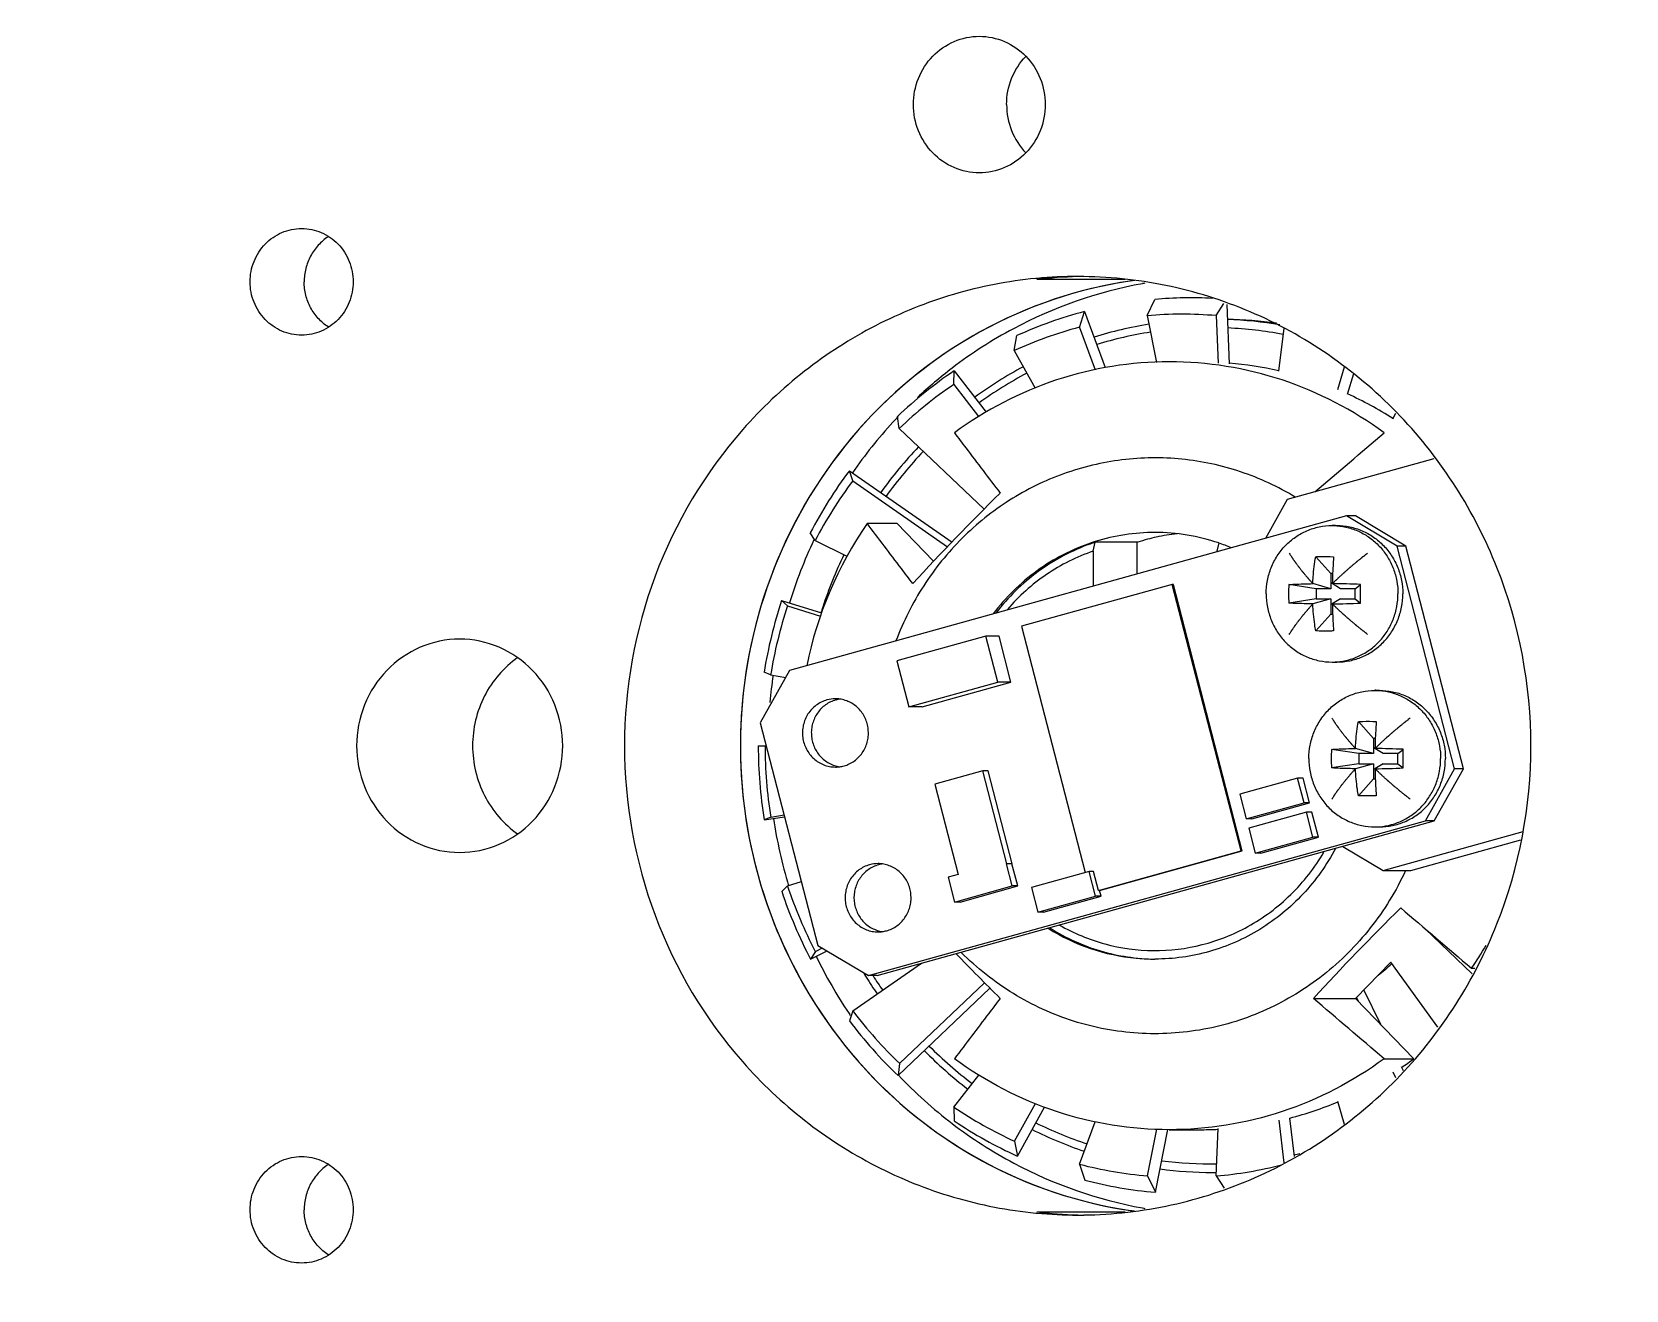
# Model space of a CAD drawing. Header units: millimetres. Extents: x 0 to 841, y 0 to 594.
# Drawn here: x 54.14 to 72.83, y 225.68 to 240.42 of the extents above; entities that cross this region are included whole.
import ezdxf

# ---------------------------------------------------------------- set-up
doc = ezdxf.new("R2010")
doc.units = ezdxf.units.MM
doc.header["$LTSCALE"] = 46.255
doc.layers.get('0').update_dxf_attribs({"linetype": 'CONTINUOUS'})
doc.layers.add('AXIS', color=7, linetype='CONTINUOUS')
doc.layers.add('COSMETIC', color=7, linetype='CONTINUOUS')

msp = doc.modelspace()

# ---------------------------------------------------------------- linework, layer by layer
at = {"color": 7, "linetype": 'CONTINUOUS'}
for p, q in [((66.955, 237.519), (65.921, 237.519)), ((67.213, 237.096), (67.304, 237.287)), ((68.022, 237.096), (68.114, 237.24)), ((68.146, 237.228), (68.175, 236.532)), ((66.419, 236.958), (66.48, 237.144)), ((66.48, 237.144), (66.723, 236.487)), ((67.213, 237.096), (67.323, 236.548)), ((68.022, 237.096), (68.045, 236.541)), ((65.654, 236.686), (65.686, 236.862)), ((66.419, 236.958), (66.603, 236.46)), ((68.815, 236.948), (68.754, 236.444)), ((65.654, 236.686), (65.899, 236.246)), ((64.946, 236.289), (64.951, 236.45)), ((64.951, 236.45), (65.327, 235.966)), ((69.524, 236.493), (69.447, 236.226)), ((69.631, 236.415), (69.56, 236.172)), ((64.946, 236.289), (65.238, 235.913)), ((64.308, 235.775), (64.289, 235.915)), ((70.124, 235.951), (70.091, 235.884)), ((64.308, 235.775), (65.305, 234.829)), ((70.575, 235.417), (68.855, 234.94)), ((63.723, 235.279), (64.926, 234.443)), ((63.763, 235.161), (63.723, 235.279)), ((63.763, 235.161), (64.874, 234.388)), ((68.855, 234.94), (68.601, 234.484)), ((69.552, 234.748), (63.021, 232.936)), ((69.655, 234.748), (69.552, 234.748)), ((70.143, 234.394), (69.552, 234.748)), ((70.247, 234.394), (69.655, 234.748)), ((63.321, 234.46), (63.264, 234.551)), ((63.93, 234.662), (64.28, 234.662)), ((64.28, 234.662), (64.71, 234.217)), ((69.381, 234.636), (69.438, 234.636)), ((63.321, 234.46), (63.695, 234.276)), ((66.581, 234.335), (66.606, 234.44)), ((67.104, 234.44), (66.606, 234.44)), ((67.098, 234.067), (67.098, 234.44)), ((68.053, 234.432), (68.029, 234.335)), ((70.247, 234.394), (70.143, 234.394)), ((70.818, 231.786), (70.143, 234.394)), ((70.922, 231.786), (70.247, 234.394)), ((66.581, 234.335), (66.581, 233.924)), ((68.029, 234.335), (68.029, 234.326)), ((69.367, 234.074), (69.19, 234.271)), ((69.388, 234.074), (69.367, 234.074)), ((69.367, 234.074), (69.367, 233.896)), ((67.508, 233.945), (65.741, 233.455)), ((67.521, 233.945), (67.508, 233.945)), ((68.316, 230.823), (67.508, 233.945)), ((68.329, 230.823), (67.521, 233.945)), ((69.195, 233.896), (68.875, 233.945)), ((69.367, 233.896), (69.155, 233.955)), ((69.367, 233.896), (69.195, 233.896)), ((69.195, 233.896), (69.195, 233.777)), ((69.482, 233.896), (69.384, 233.955)), ((69.654, 233.896), (69.482, 233.896)), ((69.654, 233.896), (69.716, 233.945)), ((69.654, 233.777), (69.654, 233.896)), ((62.929, 233.759), (63.395, 233.612)), ((62.998, 233.697), (62.929, 233.759)), ((62.998, 233.697), (63.384, 233.575)), ((69.195, 233.777), (68.875, 233.727)), ((69.367, 233.777), (69.155, 233.718)), ((69.195, 233.777), (69.367, 233.777)), ((69.367, 233.777), (69.367, 233.599)), ((69.482, 233.777), (69.384, 233.718)), ((69.482, 233.777), (69.654, 233.777)), ((69.654, 233.777), (69.716, 233.727)), ((65.741, 233.455), (66.487, 230.569)), ((69.367, 233.599), (69.19, 233.401)), ((69.367, 233.599), (69.388, 233.599)), ((65.322, 233.34), (64.28, 233.051)), ((65.478, 233.34), (65.322, 233.34)), ((65.462, 232.8), (65.322, 233.34)), ((65.617, 232.8), (65.478, 233.34)), ((64.28, 233.051), (64.419, 232.511)), ((63.021, 232.936), (62.679, 232.324)), ((62.8, 232.885), (62.723, 232.916)), ((62.8, 232.885), (62.977, 232.857)), ((69.381, 233.036), (69.438, 233.036)), ((64.419, 232.511), (65.462, 232.8)), ((64.575, 232.511), (65.617, 232.8)), ((65.617, 232.8), (65.462, 232.8)), ((69.881, 232.704), (69.938, 232.704)), ((64.575, 232.511), (64.419, 232.511)), ((62.679, 232.324), (63.354, 229.716)), ((69.867, 232.142), (69.69, 232.34)), ((69.888, 232.142), (69.867, 232.142)), ((69.867, 232.142), (69.867, 231.964)), ((62.655, 232.054), (62.749, 232.054)), ((69.695, 231.964), (69.375, 232.013)), ((69.867, 231.964), (69.655, 232.023)), ((69.867, 231.964), (69.695, 231.964)), ((69.695, 231.964), (69.695, 231.845)), ((69.982, 231.964), (69.884, 232.023)), ((70.154, 231.964), (69.982, 231.964)), ((70.154, 231.964), (70.216, 232.013)), ((70.154, 231.845), (70.154, 231.964)), ((65.286, 231.762), (64.726, 231.607)), ((65.351, 231.762), (65.286, 231.762)), ((65.568, 230.673), (65.286, 231.762)), ((65.632, 230.673), (65.351, 231.762)), ((69.695, 231.845), (69.375, 231.796)), ((69.867, 231.845), (69.655, 231.786)), ((69.695, 231.845), (69.867, 231.845)), ((69.867, 231.845), (69.867, 231.667)), ((69.982, 231.845), (69.884, 231.786)), ((69.982, 231.845), (70.154, 231.845)), ((70.154, 231.845), (70.216, 231.796)), ((70.477, 231.174), (70.818, 231.786)), ((70.58, 231.174), (70.922, 231.786)), ((70.922, 231.786), (70.818, 231.786)), ((64.726, 231.607), (65, 230.548)), ((68.978, 231.676), (68.301, 231.488)), ((69.042, 231.676), (68.978, 231.676)), ((69.053, 231.385), (68.978, 231.676)), ((69.118, 231.385), (69.042, 231.676)), ((69.867, 231.667), (69.69, 231.469)), ((69.867, 231.667), (69.888, 231.667)), ((68.301, 231.488), (68.376, 231.198)), ((68.376, 231.198), (69.053, 231.385)), ((68.441, 231.198), (69.118, 231.385)), ((69.118, 231.385), (69.053, 231.385)), ((62.724, 231.188), (62.964, 231.224)), ((62.801, 231.219), (62.724, 231.188)), ((62.801, 231.219), (62.959, 231.244)), ((68.441, 231.198), (68.376, 231.198)), ((69.081, 231.276), (68.405, 231.088)), ((69.146, 231.276), (69.081, 231.276)), ((69.157, 230.985), (69.081, 231.276)), ((69.221, 230.985), (69.146, 231.276)), ((63.946, 229.362), (70.477, 231.174)), ((64.049, 229.362), (70.58, 231.174)), ((68.405, 231.088), (68.48, 230.797)), ((69.881, 231.104), (69.938, 231.104)), ((69.98, 230.593), (71.622, 231.049)), ((70.58, 231.174), (70.477, 231.174)), ((66.644, 230.36), (68.316, 230.823)), ((66.657, 230.36), (68.329, 230.823)), ((68.329, 230.823), (68.316, 230.823)), ((68.48, 230.797), (69.157, 230.985)), ((68.545, 230.797), (69.221, 230.985)), ((69.221, 230.985), (69.157, 230.985)), ((69.507, 230.876), (69.98, 230.593)), ((70.304, 230.593), (71.596, 230.952)), ((65.564, 230.672), (65.568, 230.673)), ((65.629, 230.672), (65.564, 230.672)), ((65.632, 230.412), (65.564, 230.672)), ((65.632, 230.673), (65.568, 230.673)), ((65.629, 230.672), (65.632, 230.673)), ((65.696, 230.412), (65.629, 230.672)), ((68.545, 230.797), (68.48, 230.797)), ((62.998, 230.412), (63.161, 230.463)), ((65, 230.548), (64.88, 230.515)), ((64.88, 230.515), (64.955, 230.224)), ((66.534, 230.583), (65.858, 230.395)), ((66.586, 230.583), (66.534, 230.583)), ((66.61, 230.292), (66.534, 230.583)), ((66.644, 230.36), (66.586, 230.583)), ((69.98, 230.593), (70.304, 230.593)), ((62.998, 230.412), (62.93, 230.349)), ((64.955, 230.224), (65.632, 230.412)), ((65.02, 230.224), (65.696, 230.412)), ((65.696, 230.412), (65.632, 230.412)), ((65.858, 230.395), (65.933, 230.104)), ((65.933, 230.104), (66.61, 230.292)), ((65.998, 230.104), (66.674, 230.292)), ((66.674, 230.292), (66.61, 230.292)), ((66.657, 230.36), (66.644, 230.36)), ((66.674, 230.292), (66.657, 230.36)), ((65.02, 230.224), (64.955, 230.224)), ((65.998, 230.104), (65.933, 230.104)), ((71.024, 229.384), (70.474, 229.909)), ((63.324, 229.645), (63.406, 229.685)), ((63.354, 229.716), (63.946, 229.362)), ((63.267, 229.553), (63.464, 229.65)), ((63.324, 229.645), (63.267, 229.553)), ((63.764, 228.947), (64.567, 229.506)), ((70.069, 229.52), (69.658, 229.094)), ((70.623, 228.757), (70.069, 229.52)), ((64.049, 229.362), (63.946, 229.362)), ((71.016, 229.448), (71.055, 229.448)), ((64.294, 228.19), (65.371, 229.214)), ((64.312, 228.331), (65.308, 229.277)), ((69.952, 228.79), (69.755, 229.194)), ((63.764, 228.947), (63.725, 228.83)), ((69.162, 229.094), (69.658, 229.094)), ((69.658, 229.094), (70.341, 228.387)), ((69.69, 229.061), (69.669, 229.105)), ((69.991, 228.387), (70.341, 228.387)), ((64.312, 228.331), (64.294, 228.19)), ((64.948, 227.82), (65.24, 228.196)), ((70.128, 228.163), (70.096, 228.229)), ((70.217, 228.247), (70.194, 228.293)), ((64.948, 227.82), (64.953, 227.659)), ((65.66, 227.421), (65.904, 227.861)), ((65.692, 227.246), (66.01, 227.819)), ((69.526, 227.618), (69.448, 227.885)), ((66.421, 227.151), (66.605, 227.649)), ((68.82, 227.166), (68.76, 227.667)), ((68.94, 227.243), (68.886, 227.692)), ((67.219, 227.014), (67.329, 227.562)), ((67.31, 226.823), (67.457, 227.556)), ((67.473, 227.555), (67.823, 227.555)), ((68.024, 227.014), (68.047, 227.569)), ((65.66, 227.421), (65.692, 227.246)), ((66.421, 227.151), (66.482, 226.965)), ((67.219, 227.014), (67.31, 226.823)), ((68.024, 227.014), (68.116, 226.87)), ((65.921, 226.591), (66.955, 226.591))]:
    msp.add_line(p, q, dxfattribs=at)
for centre, radius, start, end in [((66.529, 232.418), 5.137, 91.4406, 96.7912), ((68.096, 232.357), 5.199, 100.3878, 118.1164), ((67.759, 232.411), 5.144, 97.6892, 98.3179), ((68.081, 232.421), 5.134, 100.0303, 100.3418), ((67.726, 232.4), 4.905, 87.0278, 94.9353), ((67.74, 232.347), 4.96, 104.716, 114.4642), ((67.983, 232.359), 4.696, 99.1798, 107.2379), ((67.619, 232.384), 4.729, 85.1182, 94.9309), ((68.055, 232.382), 4.673, 81.7179, 88.796), ((67.977, 232.379), 4.676, 80.2371, 87.8383), ((68.141, 232.274), 5.294, 118.1189, 127.3661), ((67.633, 232.337), 4.779, 104.716, 114.4642), ((67.957, 232.355), 4.601, 98.7992, 106.8453), ((67.951, 232.371), 4.585, 79.2474, 87.4114), ((67.815, 232.221), 5.107, 124.106, 133.6646), ((68.178, 232.226), 5.354, 127.3655, 133.0599), ((68.03, 232.258), 4.808, 118.1759, 126.1739), ((68.002, 232.256), 4.71, 117.8436, 125.8518), ((67.821, 232.341), 4.214, 77.1833, 85.1762), ((67.705, 232.215), 4.92, 124.106, 133.6646), ((67.79, 232.262), 4.299, 57.5771, 65.6479), ((68.228, 232.174), 5.427, 136.6922, 137.4038), ((68.225, 232.177), 5.423, 136.4703, 136.6922), ((68.259, 232.147), 5.468, 137.4185, 145.3658), ((68.126, 232.15), 4.953, 136.4825, 144.5407), ((68.096, 232.149), 4.853, 136.2299, 144.3163), ((67.945, 232.108), 5.28, 143.0942, 152.4428), ((67.831, 232.106), 5.087, 143.0942, 152.4428), ((87.276, 212.948), 31.01, 134.6305, 137.3555), ((67.71, 232.073), 4.581, 145.5896, 168.4067), ((67.306, 232.214), 2.341, 90.0175, 107.4351), ((67.304, 232.213), 2.342, 71.3718, 89.9785), ((69.381, 233.889), 0.747, 85.7044, 89.9981), ((68.391, 232.072), 5.62, 154.7743, 162.8396), ((67.334, 232.207), 2.349, 108.035, 109.6324), ((67.309, 232.202), 2.353, 107.4255, 108.592), ((67.826, 232.203), 2.352, 104.9842, 107.9093), ((67.825, 232.208), 2.347, 102.3952, 104.984), ((67.824, 232.215), 2.34, 96.3831, 102.393), ((67.298, 232.193), 2.362, 67.553, 71.3795), ((68.252, 232.073), 5.102, 154.1919, 161.6319), ((67.304, 232.204), 2.251, 70.8412, 71.1921), ((70.432, 233.836), 1.561, 176.0063, 180.0038), ((70.432, 233.836), 1.561, 179.9962, 183.9937), ((69.261, 224.167), 9.789, 87.338, 89.2788), ((61.645, 233.836), 8.071, 359.9983, 0.7707), ((61.618, 233.836), 8.098, 359.2306, 0.0004), ((68.061, 232.059), 5.406, 161.6757, 170.8803), ((67.942, 232.059), 5.208, 161.6757, 170.8803), ((68.278, 232.064), 5.128, 161.6282, 162.4054), ((69.263, 243.435), 9.718, 270.7141, 272.6691), ((68.458, 232.055), 5.69, 171.6391, 174.875), ((69.381, 233.783), 0.747, 270.0019, 274.2956), ((69.881, 231.958), 0.747, 85.7044, 89.9981), ((63.56, 232.232), 0.374, 90.0072, 105.5157), ((63.56, 232.232), 0.374, 82.0704, 89.9941), ((63.663, 232.23), 0.375, 98.0166, 105.5034), ((68.144, 232.055), 5.699, 177.666, 182.334), ((68.094, 232.056), 5.439, 180.0167, 189.1814), ((67.974, 232.055), 5.24, 180.0167, 189.1814), ((70.932, 231.904), 1.561, 176.0063, 180.0038), ((69.761, 222.235), 9.789, 87.338, 89.2788), ((62.145, 231.905), 8.071, 359.9983, 0.7707), ((63.56, 232.18), 0.374, 270.0064, 278.0056), ((63.559, 232.181), 0.375, 278.0166, 285.5034), ((70.932, 231.904), 1.561, 179.9962, 183.9937), ((69.763, 241.503), 9.718, 270.7141, 272.6691), ((62.118, 231.904), 8.098, 359.2306, 0.0004), ((68.44, 232.052), 5.671, 188.6006, 196.7944), ((69.881, 231.851), 0.747, 270.0019, 274.2956), ((64.06, 230.3), 0.374, 90.0072, 105.5157), ((64.06, 230.3), 0.374, 82.0704, 89.9941), ((64.163, 230.299), 0.375, 98.0166, 105.5034), ((68, 232.03), 5.341, 198.3435, 207.627), ((67.884, 232.031), 5.147, 198.3435, 207.627), ((92.485, 207.591), 31.723, 134.6611, 137.3248), ((64.06, 230.248), 0.374, 270.0064, 278.0056), ((64.059, 230.249), 0.375, 278.0166, 285.5034), ((67.31, 231.913), 2.359, 237.8466, 264.535), ((67.29, 232.006), 4.52, 325.53, 329.5634), ((68.328, 232.009), 5.55, 205.8824, 213.8644), ((88.749, 252.614), 33.077, 224.0441, 225.321), ((67.305, 231.889), 2.334, 264.5873, 264.9996), ((67.305, 231.889), 2.334, 265.0013, 269.9993), ((67.893, 231.95), 3.285, 308.1013, 311.8061), ((68.185, 232.003), 5.026, 211.3507, 211.9283), ((68.177, 231.998), 5.017, 211.9276, 214.6456), ((68.145, 231.997), 4.913, 212.5038, 214.8527), ((67.754, 231.945), 4.99, 216.9281, 226.4059), ((68.297, 231.99), 5.514, 213.8767, 214.1506), ((67.865, 231.941), 5.179, 216.9281, 226.4059), ((68.076, 231.912), 4.883, 224.6239, 232.6288), ((68.047, 231.913), 4.784, 224.8987, 232.9232), ((67.769, 231.883), 4.34, 304.0426, 306.3491), ((68.193, 231.902), 5.378, 223.591, 232.6423), ((67.654, 231.82), 4.83, 235.9208, 245.6069), ((67.812, 231.802), 4.248, 284.6514, 292.6757), ((68.141, 231.836), 5.294, 232.6568, 241.9502), ((67.762, 231.811), 5.013, 235.9208, 245.6069), ((67.971, 231.797), 4.644, 243.6339, 251.6523), ((67.998, 231.794), 4.742, 243.2723, 251.2906), ((67.823, 231.754), 4.199, 270.0008, 273.0646), ((67.949, 231.746), 4.591, 282.4359, 283.2843), ((68.096, 231.752), 5.199, 241.9529, 259.6127), ((67.623, 231.739), 4.743, 255.326, 265.1199), ((67.978, 231.728), 4.673, 262.4658, 269.9951), ((67.952, 231.735), 4.58, 262.8797, 270.9755), ((67.617, 231.738), 4.742, 274.9276, 284.2976), ((67.729, 231.727), 4.923, 255.326, 265.1199), ((67.978, 231.724), 4.669, 270, 270.5865), ((66.529, 231.693), 5.137, 263.2088, 268.5594), ((67.759, 231.699), 5.144, 261.6821, 262.3108), ((68.081, 231.689), 5.134, 259.6582, 259.9697)]:
    msp.add_arc(centre, radius, start, end, dxfattribs=at)
for points, knots in [([(59.148, 244.555), (58.387, 244.553), (56.86, 244.398), (54.657, 243.725), (52.616, 242.635), (50.81, 241.167), (49.304, 239.374), (48.151, 237.321), (47.391, 235.082), (47.052, 232.734), (47.145, 230.363), (47.666, 228.051), (48.599, 225.882), (49.909, 223.932), (51.55, 222.271), (53.465, 220.959), (55.585, 220.044), (57.088, 219.719), (57.844, 219.632)], [0, 0, 0, 0, 0.061393, 0.122939, 0.184772, 0.246978, 0.30959, 0.372586, 0.435889, 0.499379, 0.562913, 0.62634, 0.689524, 0.752362, 0.8148, 0.876838, 0.938536, 1, 1, 1, 1]), ([(59.155, 244.455), (58.399, 244.455), (56.882, 244.306), (54.692, 243.642), (52.662, 242.564), (50.866, 241.109), (49.367, 239.331), (48.219, 237.293), (47.462, 235.069), (47.124, 232.738), (47.214, 230.382), (47.732, 228.086), (48.657, 225.931), (49.959, 223.994), (51.59, 222.345), (53.493, 221.043), (55.599, 220.136), (57.093, 219.815), (57.844, 219.729)], [0, 0, 0, 0, 0.061393, 0.122938, 0.184768, 0.246972, 0.309582, 0.372577, 0.43588, 0.499372, 0.562907, 0.626335, 0.689521, 0.752361, 0.814799, 0.876837, 0.938535, 1, 1, 1, 1]), ([(66.399, 219.655), (67.182, 219.655), (68.755, 219.815), (71.018, 220.527), (73.103, 221.683), (74.929, 223.236), (76.426, 225.128), (77.538, 227.284), (78.223, 229.623), (78.454, 232.055), (78.223, 234.487), (77.538, 236.826), (76.426, 238.982), (74.929, 240.874), (73.103, 242.427), (71.018, 243.583), (68.755, 244.295), (67.182, 244.455), (66.399, 244.455)], [0, 0, 0, 0, 0.061433, 0.123029, 0.18493, 0.247223, 0.309939, 0.373043, 0.436442, 0.5, 0.563558, 0.626957, 0.690061, 0.752777, 0.81507, 0.876971, 0.938567, 1, 1, 1, 1]), ([(66.425, 219.555), (67.187, 219.555), (68.718, 219.706), (70.926, 220.375), (72.973, 221.464), (74.784, 222.931), (76.295, 224.725), (77.452, 226.781), (78.214, 229.025), (78.554, 231.376), (78.46, 233.752), (77.937, 236.068), (77.001, 238.24), (75.686, 240.192), (74.039, 241.853), (72.118, 243.163), (69.993, 244.076), (68.486, 244.397), (67.728, 244.482)], [0, 0, 0, 0, 0.061394, 0.122939, 0.184771, 0.246975, 0.309587, 0.372584, 0.435888, 0.499381, 0.562916, 0.626344, 0.689529, 0.752367, 0.814803, 0.87684, 0.938536, 1, 1, 1, 1]), ([(68.597, 244.523), (69.349, 244.467), (70.848, 244.208), (72.981, 243.393), (74.931, 242.182), (76.627, 240.616), (78.011, 238.751), (79.036, 236.653), (79.665, 234.395), (79.877, 232.055), (79.665, 229.715), (79.036, 227.457), (78.011, 225.359), (76.627, 223.494), (74.931, 221.928), (72.981, 220.717), (70.848, 219.902), (69.349, 219.643), (68.597, 219.587)], [0, 0, 0, 0, 0.061424, 0.123047, 0.184987, 0.247314, 0.310043, 0.373132, 0.436494, 0.5, 0.563506, 0.626867, 0.689957, 0.752686, 0.815013, 0.876953, 0.938576, 1, 1, 1, 1]), ([(57.614, 238.021), (57.571, 237.993), (57.492, 237.925), (57.402, 237.797), (57.345, 237.65), (57.332, 237.545), (57.332, 237.493)], [0, 0, 0, 0, 0.247243, 0.496627, 0.747789, 1, 1, 1, 1]), ([(57.614, 236.964), (57.571, 236.992), (57.492, 237.06), (57.402, 237.188), (57.345, 237.335), (57.332, 237.44), (57.332, 237.493)], [0, 0, 0, 0, 0.247243, 0.496627, 0.747789, 1, 1, 1, 1]), ([(67.054, 237.507), (66.425, 237.419), (65.181, 237.002), (63.666, 235.746), (62.674, 234.026), (62.445, 232.71), (62.445, 232.055)], [0, 0, 0, 0, 0.246088, 0.494726, 0.746374, 1, 1, 1, 1]), ([(67.015, 237.501), (66.408, 237.412), (65.209, 237.008), (63.735, 235.814), (62.741, 234.178), (62.476, 232.919), (62.45, 232.287)], [0, 0, 0, 0, 0.246188, 0.494828, 0.746392, 1, 1, 1, 1]), ([(67.473, 236.555), (67.027, 236.555), (66.126, 236.41), (65.317, 235.989), (64.955, 235.723)], [0, 0, 0, 0, 0.498431, 1, 1, 1, 1]), ([(69.991, 235.723), (69.63, 235.989), (68.821, 236.41), (67.919, 236.555), (67.473, 236.555)], [0, 0, 0, 0, 0.501569, 1, 1, 1, 1]), ([(64.955, 235.723), (64.999, 235.664), (65.178, 235.428), (65.357, 235.192), (65.491, 235.016)], [0, 0, 0, 0, 0.249726, 1, 1, 1, 1]), ([(68.949, 234.969), (68.748, 235.091), (68.317, 235.291), (67.624, 235.44), (66.915, 235.432), (66.225, 235.267), (65.585, 234.953), (65.025, 234.504), (64.572, 233.943), (64.355, 233.511), (64.269, 233.286)], [0, 0, 0, 0, 0.124534, 0.248512, 0.372308, 0.496327, 0.620933, 0.74638, 0.872761, 1, 1, 1, 1]), ([(64.467, 233.955), (64.422, 234.014), (64.243, 234.25), (64.064, 234.485), (63.93, 234.662)], [0, 0, 0, 0, 0.25031, 1, 1, 1, 1]), ([(68.609, 233.836), (68.609, 233.888), (68.619, 233.993), (68.663, 234.144), (68.735, 234.283), (68.831, 234.405), (68.949, 234.505), (69.084, 234.58), (69.23, 234.626), (69.331, 234.636), (69.381, 234.636)], [0, 0, 0, 0, 0.12712, 0.253913, 0.380121, 0.505552, 0.630138, 0.753938, 0.877133, 1, 1, 1, 1]), ([(69.437, 234.634), (69.485, 234.63), (69.581, 234.614), (69.718, 234.562), (69.842, 234.484), (69.951, 234.384), (70.039, 234.265), (70.105, 234.13), (70.145, 233.986), (70.154, 233.886), (70.154, 233.836)], [0, 0, 0, 0, 0.122841, 0.246088, 0.369971, 0.494626, 0.620085, 0.746266, 0.872984, 1, 1, 1, 1]), ([(69.438, 234.636), (69.488, 234.636), (69.59, 234.626), (69.736, 234.58), (69.87, 234.505), (69.988, 234.405), (70.084, 234.283), (70.156, 234.144), (70.2, 233.993), (70.21, 233.888), (70.21, 233.836)], [0, 0, 0, 0, 0.122867, 0.246062, 0.369862, 0.494448, 0.619879, 0.746087, 0.87288, 1, 1, 1, 1]), ([(66.559, 234.433), (66.333, 234.357), (65.901, 234.134), (65.554, 233.793), (65.408, 233.602)], [0, 0, 0, 0, 0.497611, 1, 1, 1, 1]), ([(66.544, 234.419), (66.329, 234.342), (65.915, 234.122), (65.582, 233.794), (65.441, 233.611)], [0, 0, 0, 0, 0.497709, 1, 1, 1, 1]), ([(66.581, 234.335), (66.388, 234.269), (66.017, 234.084), (65.709, 233.808), (65.575, 233.652)], [0, 0, 0, 0, 0.497914, 1, 1, 1, 1]), ([(69.155, 233.955), (69.156, 233.982), (69.163, 234.088), (69.176, 234.194), (69.19, 234.271)], [0, 0, 0, 0, 0.258267, 1, 1, 1, 1]), ([(69.19, 234.271), (69.207, 234.272), (69.277, 234.275), (69.348, 234.274), (69.4, 234.271)], [0, 0, 0, 0, 0.244207, 1, 1, 1, 1]), ([(69.4, 234.271), (69.398, 234.246), (69.39, 234.141), (69.386, 234.035), (69.384, 233.955)], [0, 0, 0, 0, 0.238905, 1, 1, 1, 1]), ([(68.609, 233.836), (68.609, 233.784), (68.619, 233.679), (68.663, 233.528), (68.735, 233.389), (68.831, 233.267), (68.949, 233.167), (69.084, 233.092), (69.23, 233.047), (69.331, 233.036), (69.381, 233.036)], [0, 0, 0, 0, 0.12712, 0.253913, 0.380121, 0.505552, 0.630138, 0.753938, 0.877133, 1, 1, 1, 1]), ([(68.875, 233.945), (68.896, 233.946), (68.99, 233.951), (69.083, 233.954), (69.155, 233.955)], [0, 0, 0, 0, 0.228072, 1, 1, 1, 1]), ([(69.437, 233.038), (69.485, 233.042), (69.581, 233.059), (69.718, 233.111), (69.842, 233.188), (69.951, 233.289), (70.039, 233.408), (70.105, 233.542), (70.145, 233.687), (70.154, 233.786), (70.154, 233.836)], [0, 0, 0, 0, 0.122841, 0.246088, 0.369971, 0.494626, 0.620085, 0.746266, 0.872984, 1, 1, 1, 1]), ([(69.438, 233.036), (69.488, 233.036), (69.59, 233.047), (69.736, 233.092), (69.87, 233.167), (69.988, 233.267), (70.084, 233.389), (70.156, 233.528), (70.2, 233.679), (70.21, 233.784), (70.21, 233.836)], [0, 0, 0, 0, 0.122867, 0.246062, 0.369862, 0.494448, 0.619879, 0.746087, 0.87288, 1, 1, 1, 1]), ([(69.155, 233.718), (69.13, 233.718), (69.037, 233.72), (68.943, 233.723), (68.875, 233.727)], [0, 0, 0, 0, 0.270008, 1, 1, 1, 1]), ([(69.19, 233.401), (69.186, 233.426), (69.168, 233.531), (69.159, 233.637), (69.155, 233.718)], [0, 0, 0, 0, 0.240198, 1, 1, 1, 1]), ([(69.384, 233.718), (69.385, 233.69), (69.388, 233.585), (69.394, 233.479), (69.4, 233.401)], [0, 0, 0, 0, 0.259216, 1, 1, 1, 1]), ([(59.155, 233.305), (58.997, 233.305), (58.678, 233.239), (58.277, 232.959), (58.009, 232.544), (57.947, 232.217), (57.947, 232.055)], [0, 0, 0, 0, 0.245983, 0.494338, 0.745998, 1, 1, 1, 1]), ([(60.362, 232.055), (60.362, 232.217), (60.3, 232.544), (60.033, 232.959), (59.632, 233.239), (59.312, 233.305), (59.155, 233.305)], [0, 0, 0, 0, 0.254002, 0.505662, 0.754017, 1, 1, 1, 1]), ([(69.4, 233.401), (69.383, 233.4), (69.313, 233.398), (69.242, 233.399), (69.19, 233.401)], [0, 0, 0, 0, 0.255114, 1, 1, 1, 1]), ([(59.834, 233.088), (59.672, 232.974), (59.401, 232.659), (59.306, 232.255), (59.306, 232.055)], [0, 0, 0, 0, 0.496711, 1, 1, 1, 1]), ([(69.109, 231.904), (69.109, 231.957), (69.119, 232.061), (69.163, 232.212), (69.235, 232.351), (69.331, 232.473), (69.449, 232.574), (69.584, 232.648), (69.73, 232.694), (69.831, 232.704), (69.881, 232.704)], [0, 0, 0, 0, 0.12712, 0.253913, 0.380121, 0.505552, 0.630138, 0.753938, 0.877133, 1, 1, 1, 1]), ([(69.937, 232.702), (69.985, 232.699), (70.081, 232.682), (70.218, 232.63), (70.342, 232.552), (70.451, 232.452), (70.539, 232.333), (70.605, 232.198), (70.645, 232.054), (70.654, 231.954), (70.654, 231.904)], [0, 0, 0, 0, 0.122841, 0.246088, 0.369971, 0.494626, 0.620085, 0.746266, 0.872984, 1, 1, 1, 1]), ([(69.938, 232.704), (69.988, 232.704), (70.09, 232.694), (70.236, 232.648), (70.37, 232.574), (70.488, 232.473), (70.584, 232.351), (70.656, 232.212), (70.7, 232.061), (70.71, 231.957), (70.71, 231.904)], [0, 0, 0, 0, 0.122867, 0.246062, 0.369862, 0.494448, 0.619879, 0.746087, 0.87288, 1, 1, 1, 1]), ([(63.46, 232.592), (63.437, 232.586), (63.393, 232.569), (63.333, 232.532), (63.28, 232.485), (63.236, 232.429), (63.203, 232.365), (63.181, 232.297), (63.172, 232.225), (63.174, 232.153), (63.19, 232.083), (63.217, 232.016), (63.255, 231.956), (63.303, 231.903), (63.36, 231.861), (63.423, 231.829), (63.49, 231.81), (63.536, 231.806), (63.56, 231.806)], [0, 0, 0, 0, 0.06158, 0.123462, 0.185713, 0.248351, 0.311344, 0.374617, 0.438058, 0.501537, 0.564917, 0.628074, 0.690913, 0.753376, 0.815454, 0.877188, 0.938663, 1, 1, 1, 1]), ([(63.563, 232.592), (63.542, 232.586), (63.5, 232.57), (63.442, 232.536), (63.391, 232.492), (63.348, 232.44), (63.314, 232.381), (63.29, 232.316), (63.277, 232.249), (63.276, 232.18), (63.286, 232.112), (63.307, 232.047), (63.338, 231.986), (63.379, 231.932), (63.428, 231.885), (63.485, 231.849), (63.546, 231.822), (63.59, 231.812), (63.612, 231.809)], [0, 0, 0, 0, 0.061518, 0.12332, 0.185469, 0.247988, 0.310854, 0.374007, 0.437353, 0.500776, 0.564153, 0.627365, 0.690311, 0.752922, 0.815165, 0.877051, 0.938633, 1, 1, 1, 1]), ([(63.66, 231.819), (63.681, 231.825), (63.723, 231.841), (63.781, 231.875), (63.832, 231.919), (63.875, 231.971), (63.909, 232.031), (63.933, 232.095), (63.946, 232.163), (63.947, 232.231), (63.937, 232.299), (63.916, 232.365), (63.885, 232.425), (63.844, 232.48), (63.794, 232.526), (63.738, 232.563), (63.676, 232.589), (63.633, 232.599), (63.611, 232.602)], [0, 0, 0, 0, 0.061518, 0.12332, 0.185469, 0.247988, 0.310854, 0.374007, 0.437353, 0.500776, 0.564153, 0.627365, 0.690311, 0.752922, 0.815165, 0.877051, 0.938633, 1, 1, 1, 1]), ([(69.655, 232.023), (69.656, 232.05), (69.663, 232.156), (69.676, 232.262), (69.69, 232.34)], [0, 0, 0, 0, 0.258267, 1, 1, 1, 1]), ([(69.69, 232.34), (69.707, 232.34), (69.777, 232.343), (69.848, 232.342), (69.9, 232.34)], [0, 0, 0, 0, 0.244207, 1, 1, 1, 1]), ([(69.9, 232.34), (69.898, 232.314), (69.89, 232.209), (69.886, 232.103), (69.884, 232.023)], [0, 0, 0, 0, 0.238905, 1, 1, 1, 1]), ([(57.947, 232.055), (57.947, 231.893), (58.009, 231.566), (58.277, 231.151), (58.678, 230.871), (58.997, 230.805), (59.155, 230.805)], [0, 0, 0, 0, 0.254002, 0.505662, 0.754017, 1, 1, 1, 1]), ([(59.155, 230.805), (59.312, 230.805), (59.632, 230.871), (60.033, 231.151), (60.3, 231.566), (60.362, 231.893), (60.362, 232.055)], [0, 0, 0, 0, 0.245983, 0.494338, 0.745998, 1, 1, 1, 1]), ([(59.306, 232.055), (59.306, 231.855), (59.401, 231.451), (59.672, 231.136), (59.834, 231.022)], [0, 0, 0, 0, 0.503289, 1, 1, 1, 1]), ([(62.445, 232.055), (62.445, 231.4), (62.674, 230.084), (63.666, 228.364), (65.181, 227.108), (66.425, 226.691), (67.054, 226.603)], [0, 0, 0, 0, 0.253626, 0.505274, 0.753912, 1, 1, 1, 1]), ([(69.375, 232.013), (69.396, 232.014), (69.49, 232.019), (69.583, 232.022), (69.655, 232.023)], [0, 0, 0, 0, 0.228072, 1, 1, 1, 1]), ([(62.45, 231.823), (62.476, 231.191), (62.741, 229.932), (63.735, 228.296), (65.209, 227.102), (66.408, 226.698), (67.015, 226.609)], [0, 0, 0, 0, 0.253608, 0.505172, 0.753812, 1, 1, 1, 1]), ([(69.109, 231.904), (69.109, 231.852), (69.119, 231.747), (69.163, 231.597), (69.235, 231.457), (69.331, 231.335), (69.449, 231.235), (69.584, 231.161), (69.73, 231.115), (69.831, 231.104), (69.881, 231.104)], [0, 0, 0, 0, 0.12712, 0.253913, 0.380121, 0.505552, 0.630138, 0.753938, 0.877133, 1, 1, 1, 1]), ([(69.655, 231.786), (69.63, 231.786), (69.537, 231.788), (69.443, 231.791), (69.375, 231.796)], [0, 0, 0, 0, 0.270008, 1, 1, 1, 1]), ([(69.69, 231.469), (69.686, 231.494), (69.668, 231.599), (69.659, 231.705), (69.655, 231.786)], [0, 0, 0, 0, 0.240198, 1, 1, 1, 1]), ([(69.884, 231.786), (69.885, 231.758), (69.888, 231.653), (69.894, 231.547), (69.9, 231.469)], [0, 0, 0, 0, 0.259216, 1, 1, 1, 1]), ([(69.937, 231.106), (69.985, 231.11), (70.081, 231.127), (70.218, 231.179), (70.342, 231.256), (70.451, 231.357), (70.539, 231.476), (70.605, 231.61), (70.645, 231.755), (70.654, 231.854), (70.654, 231.904)], [0, 0, 0, 0, 0.122841, 0.246088, 0.369971, 0.494626, 0.620085, 0.746266, 0.872984, 1, 1, 1, 1]), ([(69.938, 231.104), (69.988, 231.104), (70.09, 231.115), (70.236, 231.161), (70.37, 231.235), (70.488, 231.335), (70.584, 231.457), (70.656, 231.597), (70.7, 231.747), (70.71, 231.852), (70.71, 231.904)], [0, 0, 0, 0, 0.122867, 0.246062, 0.369862, 0.494448, 0.619879, 0.746087, 0.87288, 1, 1, 1, 1]), ([(69.9, 231.469), (69.883, 231.468), (69.813, 231.466), (69.742, 231.467), (69.69, 231.469)], [0, 0, 0, 0, 0.255114, 1, 1, 1, 1]), ([(69.422, 230.853), (69.319, 230.659), (69.063, 230.298), (68.552, 229.879), (67.952, 229.615), (67.52, 229.555), (67.305, 229.555)], [0, 0, 0, 0, 0.253042, 0.503783, 0.752487, 1, 1, 1, 1]), ([(68.394, 229.936), (68.577, 230.037), (68.918, 230.291), (69.179, 230.627), (69.286, 230.808)], [0, 0, 0, 0, 0.497708, 1, 1, 1, 1]), ([(63.96, 230.66), (63.937, 230.654), (63.893, 230.637), (63.833, 230.601), (63.78, 230.553), (63.736, 230.497), (63.703, 230.434), (63.681, 230.365), (63.672, 230.294), (63.674, 230.221), (63.69, 230.151), (63.717, 230.084), (63.755, 230.024), (63.803, 229.972), (63.86, 229.929), (63.923, 229.897), (63.99, 229.878), (64.036, 229.874), (64.06, 229.874)], [0, 0, 0, 0, 0.06158, 0.123462, 0.185713, 0.248351, 0.311344, 0.374617, 0.438058, 0.501537, 0.564917, 0.628074, 0.690913, 0.753376, 0.815454, 0.877188, 0.938663, 1, 1, 1, 1]), ([(64.063, 230.66), (64.042, 230.654), (64, 230.639), (63.942, 230.604), (63.891, 230.56), (63.848, 230.508), (63.814, 230.449), (63.79, 230.384), (63.777, 230.317), (63.776, 230.248), (63.786, 230.18), (63.807, 230.115), (63.838, 230.054), (63.879, 230), (63.928, 229.954), (63.985, 229.917), (64.046, 229.89), (64.09, 229.88), (64.112, 229.877)], [0, 0, 0, 0, 0.061518, 0.12332, 0.185469, 0.247988, 0.310854, 0.374007, 0.437353, 0.500776, 0.564153, 0.627365, 0.690311, 0.752922, 0.815165, 0.877051, 0.938633, 1, 1, 1, 1]), ([(64.16, 229.887), (64.181, 229.893), (64.223, 229.909), (64.281, 229.943), (64.332, 229.987), (64.375, 230.04), (64.409, 230.099), (64.433, 230.163), (64.446, 230.231), (64.447, 230.299), (64.437, 230.368), (64.416, 230.433), (64.385, 230.494), (64.344, 230.548), (64.294, 230.594), (64.238, 230.631), (64.176, 230.657), (64.133, 230.667), (64.111, 230.67)], [0, 0, 0, 0, 0.061518, 0.12332, 0.185469, 0.247988, 0.310854, 0.374007, 0.437353, 0.500776, 0.564153, 0.627365, 0.690311, 0.752922, 0.815165, 0.877051, 0.938633, 1, 1, 1, 1]), ([(70.243, 230.592), (70.132, 230.354), (69.855, 229.902), (69.297, 229.344), (68.627, 228.935), (67.883, 228.701), (67.105, 228.655), (66.34, 228.798), (65.628, 229.124), (65.218, 229.449), (65.035, 229.633)], [0, 0, 0, 0, 0.126968, 0.252935, 0.377912, 0.502128, 0.625985, 0.749967, 0.874531, 1, 1, 1, 1]), ([(66.078, 229.918), (66.26, 229.803), (66.658, 229.622), (67.09, 229.558), (67.305, 229.555)], [0, 0, 0, 0, 0.501244, 1, 1, 1, 1]), ([(66.187, 229.953), (66.354, 229.858), (66.712, 229.709), (67.288, 229.63), (67.865, 229.7), (68.226, 229.844), (68.394, 229.936)], [0, 0, 0, 0, 0.250565, 0.500059, 0.749521, 1, 1, 1, 1]), ([(65.491, 229.094), (65.446, 229.035), (65.267, 228.8), (65.089, 228.564), (64.955, 228.387)], [0, 0, 0, 0, 0.25031, 1, 1, 1, 1]), ([(67.473, 227.555), (67.027, 227.555), (66.126, 227.7), (65.317, 228.121), (64.955, 228.387)], [0, 0, 0, 0, 0.498431, 1, 1, 1, 1]), ([(69.991, 228.387), (69.63, 228.121), (68.821, 227.7), (67.919, 227.555), (67.473, 227.555)], [0, 0, 0, 0, 0.501569, 1, 1, 1, 1]), ([(57.614, 227.146), (57.571, 227.118), (57.492, 227.05), (57.402, 226.922), (57.345, 226.775), (57.332, 226.67), (57.332, 226.618)], [0, 0, 0, 0, 0.247243, 0.496627, 0.747789, 1, 1, 1, 1]), ([(57.614, 226.089), (57.571, 226.117), (57.492, 226.185), (57.402, 226.313), (57.345, 226.46), (57.332, 226.565), (57.332, 226.618)], [0, 0, 0, 0, 0.247243, 0.496627, 0.747789, 1, 1, 1, 1])]:
    msp.add_open_spline(points, degree=3, knots=knots, dxfattribs=at)
for points in [[(69.178, 235.03), (69.449, 235.261), (69.72, 235.492), (69.991, 235.723)], [(70.186, 230.155), (70.463, 229.919), (70.739, 229.683), (71.016, 229.448)], [(69.991, 228.387), (69.715, 228.623), (69.438, 228.858), (69.162, 229.094)]]:
    msp.add_open_spline(points, degree=3, dxfattribs=at)
at = {"layer": 'AXIS', "color": 7, "linetype": 'CONTINUOUS'}
for p, q in [((65.92, 237.533), (65.909, 237.532)), ((65.909, 226.578), (65.92, 226.577))]:
    msp.add_line(p, q, dxfattribs=at)
for centre, radius, start, end in [((66.399, 232.419), 5.136, 90, 95.3481), ((66.399, 232.416), 5.139, 89.2046, 90), ((66.399, 231.691), 5.136, 264.6519, 270), ((66.399, 231.694), 5.139, 270, 270.7954)]:
    msp.add_arc(centre, radius, start, end, dxfattribs=at)
for points, knots in [([(68.599, 219.555), (69.388, 219.555), (70.974, 219.717), (73.255, 220.434), (75.357, 221.599), (77.198, 223.165), (78.707, 225.072), (79.828, 227.246), (80.518, 229.604), (80.751, 232.055), (80.518, 234.506), (79.828, 236.864), (78.707, 239.038), (77.198, 240.945), (75.357, 242.511), (73.255, 243.676), (70.974, 244.393), (69.388, 244.555), (68.599, 244.555)], [0, 0, 0, 0, 0.061433, 0.123031, 0.184931, 0.247224, 0.30994, 0.373043, 0.436442, 0.5, 0.563558, 0.626957, 0.69006, 0.752776, 0.815069, 0.876969, 0.938567, 1, 1, 1, 1]), ([(72.538, 220.576), (73.077, 220.817), (74.121, 221.38), (75.549, 222.448), (76.812, 223.718), (78.241, 225.647), (79.492, 228.429), (80.003, 232.055), (79.492, 235.682), (78.241, 238.464), (76.811, 240.392), (75.548, 241.663), (74.12, 242.731), (73.076, 243.294), (72.538, 243.534)], [0, 0, 0, 0, 0.061622, 0.123526, 0.185739, 0.248262, 0.373797, 0.5, 0.626204, 0.751739, 0.814261, 0.876474, 0.938378, 1, 1, 1, 1]), ([(64.473, 239.57), (64.473, 239.674), (64.513, 239.883), (64.684, 240.149), (64.94, 240.328), (65.145, 240.37), (65.246, 240.37)], [0, 0, 0, 0, 0.254009, 0.505662, 0.754017, 1, 1, 1, 1]), ([(65.246, 240.37), (65.346, 240.37), (65.551, 240.328), (65.808, 240.149), (65.979, 239.883), (66.018, 239.674), (66.018, 239.57)], [0, 0, 0, 0, 0.245983, 0.494338, 0.745991, 1, 1, 1, 1]), ([(65.566, 239.57), (65.566, 239.674), (65.606, 239.882), (65.721, 240.061), (65.792, 240.135)], [0, 0, 0, 0, 0.502337, 1, 1, 1, 1]), ([(65.246, 238.77), (65.145, 238.77), (64.94, 238.812), (64.684, 238.991), (64.513, 239.257), (64.473, 239.466), (64.473, 239.57)], [0, 0, 0, 0, 0.245983, 0.494338, 0.745991, 1, 1, 1, 1]), ([(66.018, 239.57), (66.018, 239.466), (65.979, 239.257), (65.808, 238.991), (65.551, 238.812), (65.346, 238.77), (65.246, 238.77)], [0, 0, 0, 0, 0.254009, 0.505662, 0.754017, 1, 1, 1, 1]), ([(65.566, 239.57), (65.566, 239.466), (65.606, 239.258), (65.721, 239.079), (65.792, 239.005)], [0, 0, 0, 0, 0.502337, 1, 1, 1, 1]), ([(56.698, 237.493), (56.698, 237.574), (56.729, 237.737), (56.863, 237.945), (57.064, 238.085), (57.223, 238.117), (57.302, 238.117)], [0, 0, 0, 0, 0.254016, 0.505661, 0.754016, 1, 1, 1, 1]), ([(57.302, 238.117), (57.381, 238.117), (57.54, 238.085), (57.741, 237.945), (57.875, 237.737), (57.906, 237.574), (57.906, 237.493)], [0, 0, 0, 0, 0.245984, 0.494339, 0.745984, 1, 1, 1, 1]), ([(65.909, 237.532), (65.583, 237.5), (64.935, 237.375), (64.015, 237.005), (63.177, 236.467), (62.205, 235.55), (61.328, 234.08), (61.087, 232.728), (61.087, 232.055)], [0, 0, 0, 0, 0.123092, 0.24661, 0.370771, 0.495701, 0.746812, 1, 1, 1, 1]), ([(71.712, 232.055), (71.712, 232.763), (71.444, 234.188), (70.474, 235.71), (69.409, 236.629), (68.497, 237.146), (67.505, 237.47), (66.815, 237.55), (66.47, 237.554)], [0, 0, 0, 0, 0.253333, 0.504389, 0.629275, 0.753373, 0.876859, 1, 1, 1, 1]), ([(57.302, 236.868), (57.223, 236.868), (57.064, 236.9), (56.863, 237.04), (56.729, 237.248), (56.698, 237.411), (56.698, 237.493)], [0, 0, 0, 0, 0.245984, 0.494339, 0.745984, 1, 1, 1, 1]), ([(57.906, 237.493), (57.906, 237.411), (57.875, 237.248), (57.741, 237.04), (57.54, 236.9), (57.381, 236.868), (57.302, 236.868)], [0, 0, 0, 0, 0.254016, 0.505661, 0.754016, 1, 1, 1, 1]), ([(61.087, 232.055), (61.087, 231.382), (61.328, 230.03), (62.205, 228.56), (63.177, 227.643), (64.015, 227.105), (64.935, 226.735), (65.583, 226.61), (65.909, 226.578)], [0, 0, 0, 0, 0.253188, 0.504299, 0.629229, 0.75339, 0.876908, 1, 1, 1, 1]), ([(66.47, 226.556), (66.815, 226.56), (67.505, 226.64), (68.497, 226.964), (69.409, 227.481), (70.474, 228.4), (71.444, 229.922), (71.712, 231.347), (71.712, 232.055)], [0, 0, 0, 0, 0.123141, 0.246627, 0.370725, 0.495611, 0.746667, 1, 1, 1, 1]), ([(56.698, 226.618), (56.698, 226.699), (56.729, 226.862), (56.863, 227.07), (57.064, 227.21), (57.223, 227.242), (57.302, 227.242)], [0, 0, 0, 0, 0.254016, 0.505661, 0.754016, 1, 1, 1, 1]), ([(57.302, 227.242), (57.381, 227.242), (57.54, 227.21), (57.741, 227.07), (57.875, 226.862), (57.906, 226.699), (57.906, 226.618)], [0, 0, 0, 0, 0.245984, 0.494339, 0.745984, 1, 1, 1, 1]), ([(57.302, 225.993), (57.223, 225.993), (57.064, 226.025), (56.863, 226.165), (56.729, 226.373), (56.698, 226.536), (56.698, 226.618)], [0, 0, 0, 0, 0.245984, 0.494339, 0.745984, 1, 1, 1, 1]), ([(57.906, 226.618), (57.906, 226.536), (57.875, 226.373), (57.741, 226.165), (57.54, 226.025), (57.381, 225.993), (57.302, 225.993)], [0, 0, 0, 0, 0.254016, 0.505661, 0.754016, 1, 1, 1, 1])]:
    msp.add_open_spline(points, degree=3, knots=knots, dxfattribs=at)
at = {"layer": 'COSMETIC', "color": 7, "linetype": 'CONTINUOUS'}
for points, knots in [([(68.88, 234.311), (68.884, 234.305), (68.89, 234.296), (68.898, 234.283), (68.902, 234.276), (68.906, 234.27), (68.909, 234.266), (68.91, 234.263), (68.911, 234.261), (68.913, 234.26), (68.914, 234.258), (68.918, 234.253), (68.923, 234.245), (68.93, 234.235), (68.936, 234.227), (68.94, 234.22), (68.943, 234.216), (68.945, 234.212), (68.947, 234.21), (68.948, 234.209), (68.949, 234.207), (68.952, 234.203), (68.955, 234.199), (68.961, 234.191), (68.968, 234.182), (68.976, 234.171), (68.983, 234.162), (68.988, 234.155), (68.991, 234.151), (68.993, 234.149), (68.995, 234.146), (68.998, 234.142), (69.003, 234.135), (69.011, 234.126), (69.02, 234.114), (69.027, 234.105), (69.034, 234.097), (69.037, 234.092), (69.04, 234.089), (69.041, 234.087), (69.043, 234.085), (69.045, 234.083), (69.051, 234.076), (69.058, 234.067), (69.069, 234.055), (69.079, 234.042), (69.088, 234.032), (69.094, 234.025), (69.097, 234.021), (69.101, 234.017), (69.105, 234.011), (69.113, 234.003), (69.122, 233.993), (69.137, 233.976), (69.148, 233.963), (69.155, 233.955)], [0, 0, 0, 0, 0.0625, 0.09375, 0.125, 0.140625, 0.15625, 0.164062, 0.167969, 0.171875, 0.179688, 0.1875, 0.21875, 0.25, 0.28125, 0.296875, 0.3125, 0.320312, 0.328125, 0.332031, 0.335938, 0.34375, 0.359375, 0.375, 0.40625, 0.4375, 0.46875, 0.484375, 0.492188, 0.5, 0.507812, 0.515625, 0.53125, 0.5625, 0.59375, 0.625, 0.640625, 0.65625, 0.664062, 0.667969, 0.671875, 0.679688, 0.6875, 0.71875, 0.75, 0.78125, 0.8125, 0.828125, 0.835938, 0.84375, 0.859375, 0.875, 0.90625, 0.9375, 1, 1, 1, 1]), ([(69.798, 234.311), (69.79, 234.305), (69.778, 234.296), (69.762, 234.283), (69.752, 234.276), (69.743, 234.27), (69.738, 234.266), (69.734, 234.263), (69.73, 234.259), (69.723, 234.253), (69.713, 234.245), (69.7, 234.235), (69.688, 234.225), (69.678, 234.217), (69.672, 234.212), (69.669, 234.21), (69.667, 234.209), (69.665, 234.207), (69.661, 234.203), (69.656, 234.199), (69.647, 234.191), (69.636, 234.182), (69.623, 234.171), (69.611, 234.162), (69.603, 234.154), (69.596, 234.149), (69.59, 234.143), (69.581, 234.135), (69.57, 234.126), (69.557, 234.114), (69.546, 234.105), (69.538, 234.097), (69.532, 234.092), (69.528, 234.089), (69.525, 234.086), (69.521, 234.083), (69.514, 234.076), (69.504, 234.067), (69.491, 234.055), (69.477, 234.042), (69.466, 234.032), (69.457, 234.024), (69.448, 234.016), (69.433, 234.001), (69.411, 233.98), (69.393, 233.963), (69.384, 233.955)], [0, 0, 0, 0, 0.0625, 0.09375, 0.125, 0.140625, 0.15625, 0.164062, 0.171875, 0.1875, 0.21875, 0.25, 0.28125, 0.3125, 0.320312, 0.328125, 0.332031, 0.335938, 0.34375, 0.359375, 0.375, 0.40625, 0.4375, 0.46875, 0.484375, 0.5, 0.515625, 0.53125, 0.5625, 0.59375, 0.625, 0.640625, 0.65625, 0.664062, 0.671875, 0.679688, 0.6875, 0.71875, 0.75, 0.78125, 0.8125, 0.828125, 0.84375, 0.875, 0.9375, 1, 1, 1, 1]), ([(68.88, 233.361), (68.884, 233.367), (68.89, 233.377), (68.898, 233.389), (68.902, 233.397), (68.906, 233.403), (68.909, 233.407), (68.91, 233.409), (68.911, 233.411), (68.913, 233.413), (68.914, 233.415), (68.918, 233.42), (68.923, 233.427), (68.93, 233.437), (68.936, 233.446), (68.94, 233.453), (68.943, 233.457), (68.945, 233.46), (68.947, 233.462), (68.948, 233.464), (68.949, 233.466), (68.952, 233.469), (68.955, 233.474), (68.961, 233.481), (68.968, 233.49), (68.976, 233.502), (68.983, 233.511), (68.988, 233.517), (68.991, 233.521), (68.993, 233.524), (68.995, 233.527), (68.998, 233.531), (69.003, 233.537), (69.011, 233.547), (69.02, 233.558), (69.027, 233.568), (69.034, 233.575), (69.037, 233.58), (69.04, 233.583), (69.041, 233.585), (69.043, 233.587), (69.045, 233.59), (69.051, 233.596), (69.058, 233.605), (69.069, 233.618), (69.079, 233.63), (69.088, 233.64), (69.094, 233.647), (69.097, 233.651), (69.101, 233.656), (69.105, 233.661), (69.113, 233.669), (69.122, 233.68), (69.137, 233.697), (69.148, 233.709), (69.155, 233.718)], [0, 0, 0, 0, 0.0625, 0.09375, 0.125, 0.140625, 0.15625, 0.164062, 0.167969, 0.171875, 0.179688, 0.1875, 0.21875, 0.25, 0.28125, 0.296875, 0.3125, 0.320312, 0.328125, 0.332031, 0.335938, 0.34375, 0.359375, 0.375, 0.40625, 0.4375, 0.46875, 0.484375, 0.492188, 0.5, 0.507812, 0.515625, 0.53125, 0.5625, 0.59375, 0.625, 0.640625, 0.65625, 0.664062, 0.667969, 0.671875, 0.679688, 0.6875, 0.71875, 0.75, 0.78125, 0.8125, 0.828125, 0.835938, 0.84375, 0.859375, 0.875, 0.90625, 0.9375, 1, 1, 1, 1]), ([(69.798, 233.361), (69.79, 233.367), (69.778, 233.377), (69.762, 233.389), (69.752, 233.397), (69.743, 233.403), (69.738, 233.407), (69.734, 233.41), (69.73, 233.413), (69.723, 233.419), (69.713, 233.427), (69.7, 233.437), (69.688, 233.448), (69.678, 233.455), (69.672, 233.46), (69.669, 233.462), (69.667, 233.464), (69.665, 233.466), (69.661, 233.469), (69.656, 233.474), (69.647, 233.481), (69.636, 233.49), (69.623, 233.502), (69.611, 233.511), (69.603, 233.518), (69.596, 233.524), (69.59, 233.53), (69.581, 233.537), (69.57, 233.547), (69.557, 233.558), (69.546, 233.568), (69.538, 233.575), (69.532, 233.58), (69.528, 233.584), (69.525, 233.587), (69.521, 233.59), (69.514, 233.596), (69.504, 233.605), (69.491, 233.618), (69.477, 233.63), (69.466, 233.64), (69.457, 233.648), (69.448, 233.657), (69.433, 233.671), (69.411, 233.692), (69.393, 233.709), (69.384, 233.718)], [0, 0, 0, 0, 0.0625, 0.09375, 0.125, 0.140625, 0.15625, 0.164062, 0.171875, 0.1875, 0.21875, 0.25, 0.28125, 0.3125, 0.320312, 0.328125, 0.332031, 0.335938, 0.34375, 0.359375, 0.375, 0.40625, 0.4375, 0.46875, 0.484375, 0.5, 0.515625, 0.53125, 0.5625, 0.59375, 0.625, 0.640625, 0.65625, 0.664062, 0.671875, 0.679688, 0.6875, 0.71875, 0.75, 0.78125, 0.8125, 0.828125, 0.84375, 0.875, 0.9375, 1, 1, 1, 1]), ([(69.38, 232.379), (69.384, 232.373), (69.39, 232.364), (69.398, 232.352), (69.402, 232.344), (69.406, 232.338), (69.409, 232.334), (69.41, 232.331), (69.411, 232.33), (69.413, 232.328), (69.414, 232.326), (69.418, 232.321), (69.423, 232.313), (69.43, 232.303), (69.436, 232.295), (69.44, 232.288), (69.443, 232.284), (69.445, 232.28), (69.447, 232.278), (69.448, 232.277), (69.449, 232.275), (69.452, 232.272), (69.455, 232.267), (69.461, 232.259), (69.468, 232.25), (69.476, 232.239), (69.483, 232.23), (69.488, 232.223), (69.491, 232.219), (69.493, 232.217), (69.495, 232.214), (69.498, 232.21), (69.503, 232.203), (69.511, 232.194), (69.52, 232.182), (69.527, 232.173), (69.534, 232.165), (69.537, 232.161), (69.54, 232.157), (69.541, 232.155), (69.543, 232.153), (69.545, 232.151), (69.551, 232.144), (69.558, 232.135), (69.569, 232.123), (69.579, 232.111), (69.588, 232.1), (69.594, 232.093), (69.597, 232.089), (69.601, 232.085), (69.605, 232.08), (69.613, 232.071), (69.622, 232.061), (69.637, 232.044), (69.648, 232.031), (69.655, 232.023)], [0, 0, 0, 0, 0.0625, 0.09375, 0.125, 0.140625, 0.15625, 0.164062, 0.167969, 0.171875, 0.179688, 0.1875, 0.21875, 0.25, 0.28125, 0.296875, 0.3125, 0.320312, 0.328125, 0.332031, 0.335938, 0.34375, 0.359375, 0.375, 0.40625, 0.4375, 0.46875, 0.484375, 0.492188, 0.5, 0.507812, 0.515625, 0.53125, 0.5625, 0.59375, 0.625, 0.640625, 0.65625, 0.664062, 0.667969, 0.671875, 0.679688, 0.6875, 0.71875, 0.75, 0.78125, 0.8125, 0.828125, 0.835938, 0.84375, 0.859375, 0.875, 0.90625, 0.9375, 1, 1, 1, 1]), ([(70.298, 232.379), (70.29, 232.373), (70.278, 232.364), (70.262, 232.352), (70.252, 232.344), (70.243, 232.338), (70.238, 232.334), (70.234, 232.331), (70.23, 232.327), (70.223, 232.322), (70.213, 232.313), (70.2, 232.303), (70.188, 232.293), (70.178, 232.285), (70.172, 232.28), (70.169, 232.278), (70.167, 232.277), (70.165, 232.275), (70.161, 232.272), (70.156, 232.267), (70.147, 232.259), (70.136, 232.25), (70.123, 232.239), (70.111, 232.23), (70.103, 232.222), (70.096, 232.217), (70.09, 232.211), (70.081, 232.203), (70.07, 232.194), (70.057, 232.182), (70.046, 232.173), (70.038, 232.165), (70.032, 232.161), (70.028, 232.157), (70.025, 232.154), (70.021, 232.151), (70.014, 232.144), (70.004, 232.135), (69.991, 232.123), (69.977, 232.111), (69.966, 232.1), (69.957, 232.092), (69.948, 232.084), (69.933, 232.069), (69.911, 232.048), (69.893, 232.031), (69.884, 232.023)], [0, 0, 0, 0, 0.0625, 0.09375, 0.125, 0.140625, 0.15625, 0.164062, 0.171875, 0.1875, 0.21875, 0.25, 0.28125, 0.3125, 0.320312, 0.328125, 0.332031, 0.335938, 0.34375, 0.359375, 0.375, 0.40625, 0.4375, 0.46875, 0.484375, 0.5, 0.515625, 0.53125, 0.5625, 0.59375, 0.625, 0.640625, 0.65625, 0.664062, 0.671875, 0.679688, 0.6875, 0.71875, 0.75, 0.78125, 0.8125, 0.828125, 0.84375, 0.875, 0.9375, 1, 1, 1, 1]), ([(69.38, 231.429), (69.384, 231.436), (69.39, 231.445), (69.398, 231.457), (69.402, 231.465), (69.406, 231.471), (69.409, 231.475), (69.41, 231.478), (69.411, 231.479), (69.413, 231.481), (69.414, 231.483), (69.418, 231.488), (69.423, 231.496), (69.43, 231.506), (69.436, 231.514), (69.44, 231.521), (69.443, 231.525), (69.445, 231.528), (69.447, 231.53), (69.448, 231.532), (69.449, 231.534), (69.452, 231.537), (69.455, 231.542), (69.461, 231.549), (69.468, 231.559), (69.476, 231.57), (69.483, 231.579), (69.488, 231.586), (69.491, 231.589), (69.493, 231.592), (69.495, 231.595), (69.498, 231.599), (69.503, 231.605), (69.511, 231.615), (69.52, 231.626), (69.527, 231.636), (69.534, 231.643), (69.537, 231.648), (69.54, 231.651), (69.541, 231.653), (69.543, 231.656), (69.545, 231.658), (69.551, 231.664), (69.558, 231.673), (69.569, 231.686), (69.579, 231.698), (69.588, 231.708), (69.594, 231.716), (69.597, 231.72), (69.601, 231.724), (69.605, 231.729), (69.613, 231.737), (69.622, 231.748), (69.637, 231.765), (69.648, 231.777), (69.655, 231.786)], [0, 0, 0, 0, 0.0625, 0.09375, 0.125, 0.140625, 0.15625, 0.164062, 0.167969, 0.171875, 0.179688, 0.1875, 0.21875, 0.25, 0.28125, 0.296875, 0.3125, 0.320312, 0.328125, 0.332031, 0.335938, 0.34375, 0.359375, 0.375, 0.40625, 0.4375, 0.46875, 0.484375, 0.492188, 0.5, 0.507812, 0.515625, 0.53125, 0.5625, 0.59375, 0.625, 0.640625, 0.65625, 0.664062, 0.667969, 0.671875, 0.679688, 0.6875, 0.71875, 0.75, 0.78125, 0.8125, 0.828125, 0.835938, 0.84375, 0.859375, 0.875, 0.90625, 0.9375, 1, 1, 1, 1]), ([(70.298, 231.429), (70.29, 231.436), (70.278, 231.445), (70.262, 231.457), (70.252, 231.465), (70.243, 231.471), (70.238, 231.475), (70.234, 231.478), (70.23, 231.481), (70.223, 231.487), (70.213, 231.496), (70.2, 231.506), (70.188, 231.516), (70.178, 231.523), (70.172, 231.528), (70.169, 231.53), (70.167, 231.532), (70.165, 231.534), (70.161, 231.537), (70.156, 231.542), (70.147, 231.549), (70.136, 231.559), (70.123, 231.57), (70.111, 231.579), (70.103, 231.586), (70.096, 231.592), (70.09, 231.598), (70.081, 231.605), (70.07, 231.615), (70.057, 231.626), (70.046, 231.636), (70.038, 231.643), (70.032, 231.648), (70.028, 231.652), (70.025, 231.655), (70.021, 231.658), (70.014, 231.664), (70.004, 231.673), (69.991, 231.686), (69.977, 231.698), (69.966, 231.708), (69.957, 231.717), (69.948, 231.725), (69.933, 231.74), (69.911, 231.761), (69.893, 231.777), (69.884, 231.786)], [0, 0, 0, 0, 0.0625, 0.09375, 0.125, 0.140625, 0.15625, 0.164062, 0.171875, 0.1875, 0.21875, 0.25, 0.28125, 0.3125, 0.320312, 0.328125, 0.332031, 0.335938, 0.34375, 0.359375, 0.375, 0.40625, 0.4375, 0.46875, 0.484375, 0.5, 0.515625, 0.53125, 0.5625, 0.59375, 0.625, 0.640625, 0.65625, 0.664062, 0.671875, 0.679688, 0.6875, 0.71875, 0.75, 0.78125, 0.8125, 0.828125, 0.84375, 0.875, 0.9375, 1, 1, 1, 1])]:
    msp.add_open_spline(points, degree=3, knots=knots, dxfattribs=at)

doc.saveas('drawing.dxf')
